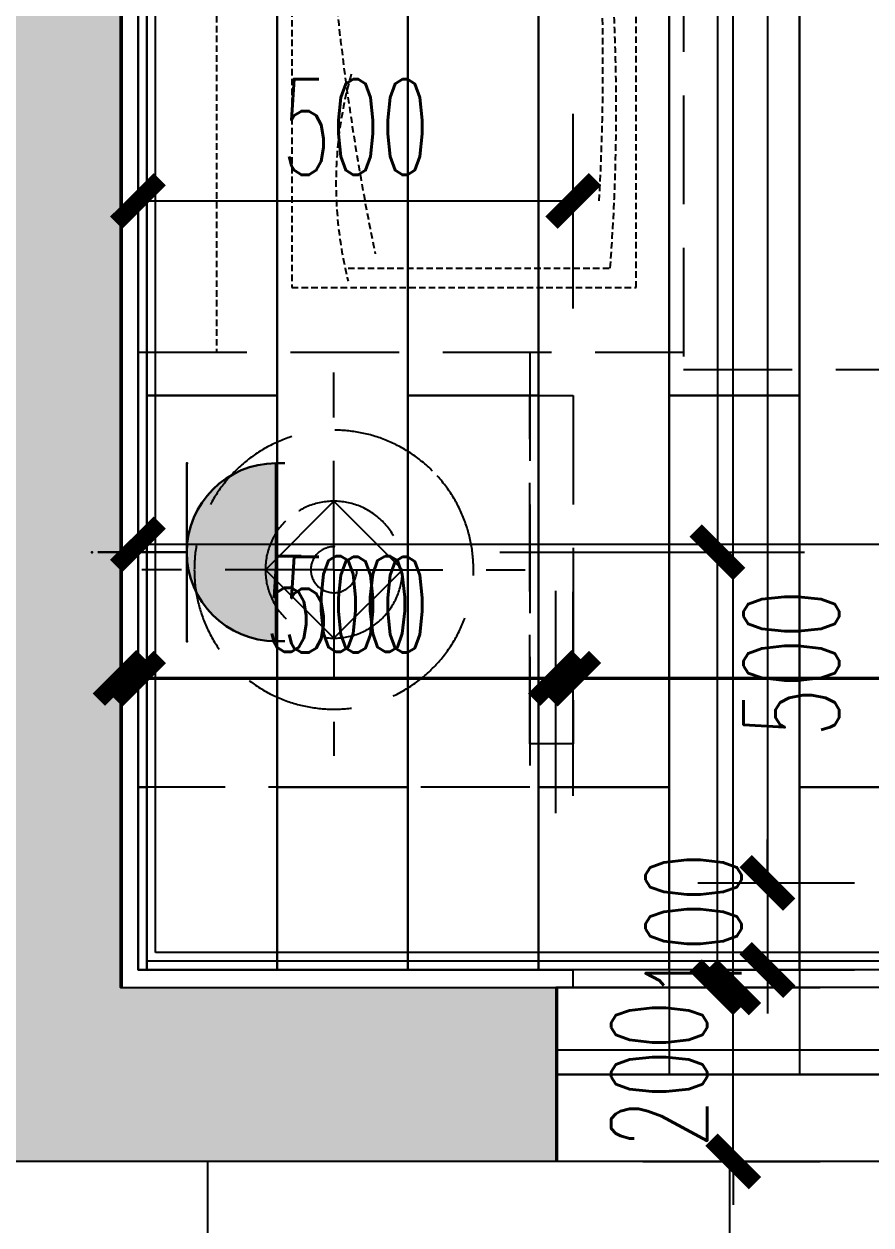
# Model space of a CAD drawing. Extents: x 184967 to 628822, y -100826 to 121332.
# Drawn here: x 398704 to 399677, y -24485 to -23105 of the extents above; entities that cross this region are included whole.
import ezdxf
from ezdxf.enums import TextEntityAlignment as Align
from ezdxf.xclip import XClip

# ---------------------------------------------------------------- set-up
doc = ezdxf.new("R2010")
doc.units = 0
doc.header["$MEASUREMENT"] = 0
doc.header["$XCLIPFRAME"] = 2
for name, pattern in [('__DASH', [0.35, 0.25, -0.1]), ('DASH', [0.35, 0.25, -0.1]), ('DASHED2', [0.375, 0.25, -0.125])]:
    doc.linetypes.add(name, pattern=pattern)
for name, color, linetype in [('0-地面', 251, 'Continuous'), ('0-天花造型', 55, 'Continuous'), ('0-活动家具', 55, 'Continuous'), ('0-装饰完成面', 47, 'Continuous'), ('column', 6, 'Continuous'), ('DIM-墙体定位', 146, 'Continuous'), ('DIM-完成面定位', 146, 'Continuous'), ('P11-平面门扇', 47, 'Continuous'), ('T03-天花造型', 30, 'Continuous'), ('WALL', 145, 'Continuous'), ('家具尺寸', 8, 'Continuous')]:
    doc.layers.add(name, color=color, linetype=linetype)
for name, color, linetype, lineweight in [('03-col-5F~23F$0$$0$COLU', 6, 'Continuous', 0), ('03-col-5F~23F$0$$0$COLU_HATCH', 251, 'Continuous', 0), ('4#6#-col-2F~31F$0$COLU_HATCH', 251, 'Continuous', 0), ('E-插座', 60, 'Continuous', 30)]:
    doc.layers.add(name, color=color, linetype=linetype, lineweight=lineweight)
doc.styles.add('_TCH_LABEL', font='COMPLEX', dxfattribs={"bigfont": 'GBCBIG'})
doc.styles.add('尺寸标注', font='txt.shx', dxfattribs={"width": 0.6, "height": 110})
doc.dimstyles.new('1-50', dxfattribs={"dimscale": 50, "dimtxt": 110, "dimasz": 1, "dimexe": 2, "dimexo": 2, "dimgap": 0.6, "dimtad": 1, "dimdec": 0, "dimrnd": 5, "dimtxsty": '尺寸标注', "dimblk": 'ARCHTICK', "dimcen": 2.5, "dimclrd": 251, "dimclre": 251, "dimclrt": 50, "dimadec": 0, "dimazin": 0, "dimtfac": 1, "dimtdec": 0, "dimtix": 1, "dimtmove": 2, "dimatfit": 3, "dimldrblk": 'DOT', "dimfxl": 1, "dimarcsym": 0})

# ---------------------------------------------------------------- blocks, each defined once
blk = doc.blocks.new('A$C70A37CD5')
at = {"color": 250, "linetype": 'DASHED2', "ltscale": 30}
for p, q in [((89.99999995483086, 0), (89.99999995483086, -1500)), ((176.5179708388168, -758.328534132801), (176.5179708395153, -1425.851404789602)), ((572.0555996068288, -1425.851404789602), (572.0555996068288, -758.3285341325682)), ((241.3340200281236, -1403.417497466085), (542.471648795763, -1403.417497466085)), ((176.5179708388168, -1425.851404789835), (572.0555996068288, -1425.851404789602))]:
    blk.add_line(p, q, dxfattribs=at)
at = {"linetype": 'DASH', "ltscale": 500}
for points in [[(1116.623463288357, 0.067716314617428), (1118.946480756858, 20.00000000023283), (626.4684990404639, 20.00000000023283), (626.4684990404639, -1519.999999999767), (939.4664493734017, -1519.999999999767)], [(626.4684990404639, 2.328306436538696e-10), (0, 0), (2.328306436538696e-10, -1500), (626.4684990404639, -1499.999999999767)]]:
    blk.add_lwpolyline(points, dxfattribs=at)
at = {"color": 250, "linetype": 'DASHED2', "ltscale": 30}
for centre, major_axis, ratio, start_param, end_param in [((1740.504653265583, -954.2789912771696), (-237.9725681578769, 2099.597091266456), 0.7190777569742254, 1.396320462281868, 1.696353867507483), ((-2308.81725684792, -1169.243534209541), (-95.75431300125048, 2841.335353367894), 0.9999999999855705, 4.623445093008373, 4.797915954469197), ((-1561.630602400517, -1220.740448034092), (5.255142683501085e-10, 2266.029989774985), 0.9315732325958896, 4.631685946096135, 4.79309201467374), ((1763.716899430205, -1322.482904649281), (-1536.265867721114, 23.32182197939743), 0.5434611248531196, -0.1430410313606401, 0.1430410313607702)]:
    blk.add_ellipse(centre, major_axis=major_axis, ratio=ratio, start_param=start_param, end_param=end_param, dxfattribs=at)
blk = doc.blocks.new('CTG')
at = {"color": 250, "linetype": 'DASH', "ltscale": 500}
for p, q in [((1599599.023498422, -1552240.778433566), (1599599.023498422, -1552020.182231938)), ((1599599.023498422, -1552162.066947831), (1599520.312012688, -1552240.778433566)), ((1599677.734984157, -1552240.778433566), (1599599.023498422, -1552162.066947831)), ((1599599.023498422, -1552240.778433566), (1599372.339264558, -1552240.778433566)), ((1599520.312012688, -1552240.778433566), (1599599.023498422, -1552319.489919301)), ((1599599.023498422, -1552240.778433566), (1599599.023498422, -1552460.658134645)), ((1599599.023498422, -1552319.489919301), (1599677.734984157, -1552240.778433566)), ((1599599.023498422, -1552240.778433566), (1599812.997915814, -1552240.778433566))]:
    blk.add_line(p, q, dxfattribs=at)
at = {"linetype": 'DASH', "ltscale": 500}
for points in [[(1599849.023498422, -1552465.778433566), (1599849.023498422, -1552015.778433566), (1599349.023498422, -1552015.778433566), (1599349.023498422, -1552465.778433566)], [(1599399.023498422, -1552465.778433566), (1599399.023498422, -1552515.778433566), (1599799.023498422, -1552515.778433566), (1599799.023498422, -1552465.778433566)]]:
    blk.add_lwpolyline(points, close=True, dxfattribs=at)
at = {"color": 250, "linetype": 'DASH', "ltscale": 500}
for major_axis, ratio, start_param, end_param in [((-113.3701593211881, -113.3701593211881), 0.9999999999993581, 3.141592653589664, 9.424777960769251), ((-55.65742532045987, 55.65742532045989), 0.9999999999969932, 4.71238898038482, 10.99557428756441), ((-26.4394873578456, -1.388866266762292), 0.9999999999757856, 4.701327179111829, 10.98451248629141)]:
    blk.add_ellipse((1599599.023498422, -1552240.778433566), major_axis=major_axis, ratio=ratio, start_param=start_param, end_param=end_param, dxfattribs=at)
blk = doc.blocks.new('*U913')
h = blk.add_hatch(color=256)
edge = h.paths.add_edge_path()
edge.add_ellipse((117.692261023738, 211.010664521014), major_axis=(72.28993609263809, 72.2899360926381), ratio=0.9999999999998557, start_angle=134.9999999999959, end_angle=224.9996776147957)
edge.add_line((117.6916857887234, 108.7772564773466), (117.6928362587226, 108.7772564773466))
edge.add_ellipse((117.692261023738, 211.010664521014), major_axis=(72.28993609263809, 72.2899360926381), ratio=0.9999999999998557, start_angle=225.000322385196, end_angle=314.9999999999959)
edge.add_line((219.9256690690237, 211.010664521014), (15.45885297845223, 211.010664521014))
for p, q in [((15.45885297687346, 221.2340053252292), (15.45885297687346, 211.010664521014)), ((219.9256690706025, 221.2340053252292), (219.9256690706025, 211.010664521014)), ((219.9256690706025, 211.010664521014), (15.45885297687346, 211.010664521014)), ((15.45885297687346, 108.7772564773466), (219.9256690706025, 108.7772564773466)), ((117.692261023738, 108.7772564773466), (117.692261023738, 6.543848433653466))]:
    blk.add_line(p, q)
at = {"extrusion": (0, 0, -1)}
blk.add_ellipse((117.692261023738, 211.010664521014), major_axis=(72.28993609263809, 72.2899360926381), ratio=0.9999999999998557, start_param=0.7853981633975202, end_param=3.926990816987313, dxfattribs=at)
for p in [(15.45885297687346, 108.7772564773466), (219.9256690706025, 108.7772564773466), (117.692261023738, 0.0002235690571978921)]:
    blk.add_point(p)
at = {"style": '_TCH_LABEL', "text_generation_flag": 4}
blk.add_text('P', height=0.004089336318310933, dxfattribs=at).set_placement((117.6802636327775, 0.004073607324016848))
at = {"style": '_TCH_LABEL'}
blk.add_attdef('B', text='', height=84.06593068615378, dxfattribs=at).set_placement((174.5899560559046, 51.23559392852962), align=Align.MIDDLE)
blk = doc.blocks.new('_ArchTick')
at = {"color": 0, "linetype": 'ByBlock', "const_width": 0.4}
blk.add_lwpolyline([(-0.5, -0.5), (0.5, 0.5)], dxfattribs=at)
blk = doc.blocks.new('*D1190')
at = {"layer": 'Defpoints', "color": 0, "transparency": 16777216}
for p in [(398839.1682120013, -21712.19105588389), (398839.5918295906, -23712.19105588366), (399500.2464896111, -23712.19105588366)]:
    blk.add_point(p, dxfattribs=at)
at = {"layer": 'E-插座', "color": 251, "lineweight": -2, "transparency": 16777216}
for p, q in [((399250.2464896111, -21712.19105588389), (399600.2464896111, -21712.19105588389)), ((399500.2464896111, -21712.19105588389), (399500.2464896111, -23712.19105588366)), ((399250.2464896111, -23712.19105588366), (399600.2464896111, -23712.19105588366))]:
    blk.add_line(p, q, dxfattribs=at)
at = {"layer": 'E-插座', "color": 251, "lineweight": -2, "transparency": 16777216, "xscale": 50, "yscale": 50, "zscale": 50}
for p, rotation in [((399500.2464896111, -21712.19105588389), 90), ((399500.2464896111, -23712.19105588366), 270)]:
    blk.add_blockref('_ArchTick', p, dxfattribs=dict(at, rotation=rotation))
at = {"layer": 'E-插座', "color": 50, "transparency": 16777216, "insert": (399415.246489611, -22712.19105588388), "char_height": 110, "attachment_point": 5, "rotation": 90, "style": '尺寸标注'}
blk.add_mtext('2000', dxfattribs=at)
blk = doc.blocks.new('_Dot')
at = {"color": 0, "linetype": 'ByBlock', "lineweight": -2}
blk.add_line((-0.5, 0), (-1, 0), dxfattribs=at)
at = {"color": 0, "linetype": 'ByBlock', "const_width": 0.5}
blk.add_lwpolyline([(-0.25, 0, 1), (0.25, 0, 1)], format="xyb", close=True, dxfattribs=at)
blk = doc.blocks.new('*D1191')
at = {"layer": 'Defpoints', "color": 0, "transparency": 16777216}
for p in [(398839.5918295906, -23712.19105588366), (399500.2464896111, -23712.19105588366), (398814.6391263082, -24212.19105586565)]:
    blk.add_point(p, dxfattribs=at)
at = {"layer": 'E-插座', "color": 251, "lineweight": -2, "transparency": 16777216}
for p, q in [((399250.2464896111, -23712.19105588366), (399600.2464896111, -23712.19105588366)), ((399500.2464896111, -24212.19105586565), (399500.2464896111, -23712.19105588366)), ((399250.2464896111, -24212.19105586565), (399600.2464896111, -24212.19105586565))]:
    blk.add_line(p, q, dxfattribs=at)
at = {"layer": 'E-插座', "color": 251, "lineweight": -2, "transparency": 16777216, "xscale": 50, "yscale": 50, "zscale": 50}
for p, rotation in [((399500.2464896111, -23712.19105588366), 90), ((399500.2464896111, -24212.19105586565), 270)]:
    blk.add_blockref('_ArchTick', p, dxfattribs=dict(at, rotation=rotation))
at = {"layer": 'E-插座', "color": 50, "transparency": 16777216, "insert": (399585.2464896106, -23839.69105589296), "char_height": 110, "attachment_point": 5, "rotation": 90, "style": '尺寸标注'}
blk.add_mtext('500', dxfattribs=at)
blk = doc.blocks.new('*D1383')
at = {"layer": 'Defpoints', "color": 0, "linetype": 'ByBlock', "transparency": 16777216}
for p in [(398214.6391261903, -24412.19105603069), (399314.6392306823, -24412.19067429487), (399314.6392306823, -24726)]:
    blk.add_point(p, dxfattribs=at)
at = {"layer": 'DIM-墙体定位', "color": 251, "lineweight": -2, "transparency": 16777216}
for p, q in [((398214.6391261903, -24512.19105603069), (398214.6391261903, -24826)), ((399314.6392306823, -24512.19067429487), (399314.6392306823, -24826)), ((398214.6391261903, -24726), (399314.6392306823, -24726))]:
    blk.add_line(p, q, dxfattribs=at)
at = {"layer": 'DIM-墙体定位', "color": 251, "linetype": 'ByBlock', "lineweight": -2, "transparency": 16777216, "xscale": 50, "yscale": 50, "zscale": 50, "rotation": 180}
blk.add_blockref('_ArchTick', (398214.6391261903, -24726), dxfattribs=at)
at = {"layer": 'DIM-墙体定位', "color": 251, "linetype": 'ByBlock', "lineweight": -2, "transparency": 16777216, "xscale": 50, "yscale": 50, "zscale": 50}
blk.add_blockref('_ArchTick', (399314.6392306823, -24726), dxfattribs=at)
at = {"layer": 'DIM-墙体定位', "color": 50, "linetype": 'ByBlock', "transparency": 16777216, "insert": (398764.6391784363, -24641), "char_height": 110, "attachment_point": 5, "style": '尺寸标注'}
blk.add_mtext('1100', dxfattribs=at)
blk = doc.blocks.new('*D1384')
at = {"layer": 'Defpoints', "color": 0, "linetype": 'ByBlock', "transparency": 16777216}
for p in [(399314.6392306823, -24412.19067429487), (401114.6391264262, -24412.19105603418), (401114.6391264262, -24726)]:
    blk.add_point(p, dxfattribs=at)
at = {"layer": 'DIM-墙体定位', "color": 251, "lineweight": -2, "transparency": 16777216}
for p, q in [((399314.6392306823, -24512.19067429487), (399314.6392306823, -24826)), ((401114.6391264262, -24512.19105603418), (401114.6391264262, -24826)), ((399314.6392306823, -24726), (401114.6391264262, -24726))]:
    blk.add_line(p, q, dxfattribs=at)
at = {"layer": 'DIM-墙体定位', "color": 251, "linetype": 'ByBlock', "lineweight": -2, "transparency": 16777216, "xscale": 50, "yscale": 50, "zscale": 50, "rotation": 180}
blk.add_blockref('_ArchTick', (399314.6392306823, -24726), dxfattribs=at)
at = {"layer": 'DIM-墙体定位', "color": 251, "linetype": 'ByBlock', "lineweight": -2, "transparency": 16777216, "xscale": 50, "yscale": 50, "zscale": 50}
blk.add_blockref('_ArchTick', (401114.6391264262, -24726), dxfattribs=at)
at = {"layer": 'DIM-墙体定位', "color": 50, "linetype": 'ByBlock', "transparency": 16777216, "insert": (400214.6391785543, -24641), "char_height": 110, "attachment_point": 5, "style": '尺寸标注'}
blk.add_mtext('1800', dxfattribs=at)
blk = doc.blocks.new('*D1454')
at = {"layer": 'Defpoints', "color": 0, "linetype": 'ByBlock', "transparency": 16777216}
for p in [(399314.6391264265, -24212.19105568702), (399518.2783581194, -24212.19105568702), (399314.6392306827, -24412.19105602767)]:
    blk.add_point(p, dxfattribs=at)
at = {"layer": 'DIM-墙体定位', "color": 251, "lineweight": -2, "transparency": 16777216}
for p, q in [((399518.2783581194, -24212.19105568702), (399518.2783581194, -24162.19105568702)), ((399414.6391264265, -24212.19105568702), (399618.2783581194, -24212.19105568702)), ((399518.2783581194, -24412.19105602767), (399518.2783581194, -24212.19105568702)), ((399414.6392306827, -24412.19105602767), (399618.2783581194, -24412.19105602767)), ((399518.2783581194, -24412.19105602767), (399518.2783581194, -24462.19105602767))]:
    blk.add_line(p, q, dxfattribs=at)
at = {"layer": 'DIM-墙体定位', "color": 251, "linetype": 'ByBlock', "lineweight": -2, "transparency": 16777216, "xscale": 50, "yscale": 50, "zscale": 50}
for p, rotation in [((399518.2783581194, -24212.19105568702), 270), ((399518.2783581194, -24412.19105602767), 90)]:
    blk.add_blockref('_ArchTick', p, dxfattribs=dict(at, rotation=rotation))
at = {"layer": 'DIM-墙体定位', "color": 50, "linetype": 'ByBlock', "transparency": 16777216, "insert": (399433.2783581193, -24312.19105585745), "char_height": 110, "attachment_point": 5, "rotation": 90, "style": '尺寸标注'}
blk.add_mtext('200', dxfattribs=at)
blk = doc.blocks.new('*D1455')
at = {"layer": 'Defpoints', "color": 0, "linetype": 'ByBlock', "transparency": 16777216}
for p in [(399314.639126574, -20812.18940217562), (399518.2783581194, -20812.18940217562), (399314.6391264265, -24212.19105568702)]:
    blk.add_point(p, dxfattribs=at)
at = {"layer": 'DIM-墙体定位', "color": 251, "lineweight": -2, "transparency": 16777216}
for p, q in [((399414.639126574, -20812.18940217562), (399618.2783581194, -20812.18940217562)), ((399518.2783581194, -24212.19105568702), (399518.2783581194, -20812.18940217562)), ((399414.6391264265, -24212.19105568702), (399618.2783581194, -24212.19105568702))]:
    blk.add_line(p, q, dxfattribs=at)
at = {"layer": 'DIM-墙体定位', "color": 251, "linetype": 'ByBlock', "lineweight": -2, "transparency": 16777216, "xscale": 50, "yscale": 50, "zscale": 50}
for p, rotation in [((399518.2783581194, -20812.18940217562), 90), ((399518.2783581194, -24212.19105568702), 270)]:
    blk.add_blockref('_ArchTick', p, dxfattribs=dict(at, rotation=rotation))
at = {"layer": 'DIM-墙体定位', "color": 50, "linetype": 'ByBlock', "transparency": 16777216, "insert": (399433.2783581193, -22512.19022893143), "char_height": 110, "attachment_point": 5, "rotation": 90, "style": '尺寸标注'}
blk.add_mtext('3400', dxfattribs=at)
blk = doc.blocks.new('*D1457')
at = {"layer": 'Defpoints', "color": 0, "linetype": 'ByBlock', "transparency": 16777216}
for p in [(399314.6391265727, -23856.5), (399314.6391265727, -24112.19105588796), (401114.6392305304, -24112.1910559024)]:
    blk.add_point(p, dxfattribs=at)
at = {"layer": 'DIM-墙体定位', "color": 251, "lineweight": -2, "transparency": 16777216}
for p, q in [((399314.6391265727, -24012.19105588796), (399314.6391265727, -23756.5)), ((401114.6392305304, -24012.1910559024), (401114.6392305304, -23756.5)), ((401114.6392305304, -23856.5), (399314.6391265727, -23856.5))]:
    blk.add_line(p, q, dxfattribs=at)
at = {"layer": 'DIM-墙体定位', "color": 251, "linetype": 'ByBlock', "lineweight": -2, "transparency": 16777216, "xscale": 50, "yscale": 50, "zscale": 50, "rotation": 180}
blk.add_blockref('_ArchTick', (399314.6391265727, -23856.5), dxfattribs=at)
at = {"layer": 'DIM-墙体定位', "color": 251, "linetype": 'ByBlock', "lineweight": -2, "transparency": 16777216, "xscale": 50, "yscale": 50, "zscale": 50}
blk.add_blockref('_ArchTick', (401114.6392305304, -23856.5), dxfattribs=at)
at = {"layer": 'DIM-墙体定位', "color": 50, "linetype": 'ByBlock', "transparency": 16777216, "insert": (400214.6391785516, -23771.5), "char_height": 110, "attachment_point": 5, "style": '尺寸标注'}
blk.add_mtext('1800', dxfattribs=at)
blk = doc.blocks.new('*D1458')
at = {"layer": 'Defpoints', "color": 0, "linetype": 'ByBlock', "transparency": 16777216}
for p in [(398814.6391265732, -23856.5), (398814.6391265732, -24112.19103964468), (399314.6391265727, -24112.19105588796)]:
    blk.add_point(p, dxfattribs=at)
at = {"layer": 'DIM-墙体定位', "color": 251, "lineweight": -2, "transparency": 16777216}
for p, q in [((398814.6391265732, -24012.19103964468), (398814.6391265732, -23756.5)), ((399314.6391265727, -24012.19105588796), (399314.6391265727, -23756.5)), ((399314.6391265727, -23856.5), (398814.6391265732, -23856.5))]:
    blk.add_line(p, q, dxfattribs=at)
at = {"layer": 'DIM-墙体定位', "color": 251, "linetype": 'ByBlock', "lineweight": -2, "transparency": 16777216, "xscale": 50, "yscale": 50, "zscale": 50, "rotation": 180}
blk.add_blockref('_ArchTick', (398814.6391265732, -23856.5), dxfattribs=at)
at = {"layer": 'DIM-墙体定位', "color": 251, "linetype": 'ByBlock', "lineweight": -2, "transparency": 16777216, "xscale": 50, "yscale": 50, "zscale": 50}
blk.add_blockref('_ArchTick', (399314.6391265727, -23856.5), dxfattribs=at)
at = {"layer": 'DIM-墙体定位', "color": 50, "linetype": 'ByBlock', "transparency": 16777216, "insert": (399064.6391265729, -23771.5), "char_height": 110, "attachment_point": 5, "style": '尺寸标注'}
blk.add_mtext('500', dxfattribs=at)
blk = doc.blocks.new('*D1540')
at = {"layer": 'Defpoints', "color": 0, "linetype": 'ByBlock', "transparency": 16777216}
for p in [(399377.6391263082, -20932.19105586564), (399377.6391263082, -24092.19105591684), (399557.7783581194, -24092.19105591684)]:
    blk.add_point(p, dxfattribs=at)
at = {"layer": 'DIM-完成面定位', "color": 251, "lineweight": -2, "transparency": 16777216}
for p, q in [((399477.6391263082, -20932.19105586564), (399657.7783581194, -20932.19105586564)), ((399557.7783581194, -20932.19105586564), (399557.7783581194, -24092.19105591684)), ((399477.6391263082, -24092.19105591684), (399657.7783581194, -24092.19105591684))]:
    blk.add_line(p, q, dxfattribs=at)
at = {"layer": 'DIM-完成面定位', "color": 251, "linetype": 'ByBlock', "lineweight": -2, "transparency": 16777216, "xscale": 50, "yscale": 50, "zscale": 50}
for p, rotation in [((399557.7783581194, -20932.19105586564), 90), ((399557.7783581194, -24092.19105591684), 270)]:
    blk.add_blockref('_ArchTick', p, dxfattribs=dict(at, rotation=rotation))
at = {"layer": 'DIM-完成面定位', "color": 50, "linetype": 'ByBlock', "transparency": 16777216, "insert": (399472.7783581193, -22512.19105589135), "char_height": 110, "attachment_point": 5, "rotation": 90, "style": '尺寸标注'}
blk.add_mtext('3160', dxfattribs=at)
blk = doc.blocks.new('*D1541')
at = {"layer": 'Defpoints', "color": 0, "linetype": 'ByBlock', "transparency": 16777216}
for p in [(399334.6391264262, -23857.5), (398834.639126308, -24092.19088934122), (399334.6391264262, -24092.19088934122)]:
    blk.add_point(p, dxfattribs=at)
at = {"layer": 'DIM-完成面定位', "color": 251, "lineweight": -2, "transparency": 16777216}
for p, q in [((398834.639126308, -23992.19088934122), (398834.639126308, -23757.5)), ((399334.6391264262, -23992.19088934122), (399334.6391264262, -23757.5)), ((398834.639126308, -23857.5), (399334.6391264262, -23857.5))]:
    blk.add_line(p, q, dxfattribs=at)
at = {"layer": 'DIM-完成面定位', "color": 251, "linetype": 'ByBlock', "lineweight": -2, "transparency": 16777216, "xscale": 50, "yscale": 50, "zscale": 50, "rotation": 180}
blk.add_blockref('_ArchTick', (398834.639126308, -23857.5), dxfattribs=at)
at = {"layer": 'DIM-完成面定位', "color": 251, "linetype": 'ByBlock', "lineweight": -2, "transparency": 16777216, "xscale": 50, "yscale": 50, "zscale": 50}
blk.add_blockref('_ArchTick', (399334.6391264262, -23857.5), dxfattribs=at)
at = {"layer": 'DIM-完成面定位', "color": 50, "linetype": 'ByBlock', "transparency": 16777216, "insert": (399084.6391263671, -23772.5), "char_height": 110, "attachment_point": 5, "style": '尺寸标注'}
blk.add_mtext('500', dxfattribs=at)
blk = doc.blocks.new('*D1542')
at = {"layer": 'Defpoints', "color": 0, "linetype": 'ByBlock', "transparency": 16777216}
for p in [(401094.6392513512, -23857.5), (399334.6391264262, -24092.19088934122), (401094.6392513512, -24092.19105591683)]:
    blk.add_point(p, dxfattribs=at)
at = {"layer": 'DIM-完成面定位', "color": 251, "lineweight": -2, "transparency": 16777216}
for p, q in [((399334.6391264262, -23992.19088934122), (399334.6391264262, -23757.5)), ((401094.6392513512, -23992.19105591683), (401094.6392513512, -23757.5)), ((399334.6391264262, -23857.5), (401094.6392513512, -23857.5))]:
    blk.add_line(p, q, dxfattribs=at)
at = {"layer": 'DIM-完成面定位', "color": 251, "linetype": 'ByBlock', "lineweight": -2, "transparency": 16777216, "xscale": 50, "yscale": 50, "zscale": 50, "rotation": 180}
blk.add_blockref('_ArchTick', (399334.6391264262, -23857.5), dxfattribs=at)
at = {"layer": 'DIM-完成面定位', "color": 251, "linetype": 'ByBlock', "lineweight": -2, "transparency": 16777216, "xscale": 50, "yscale": 50, "zscale": 50}
blk.add_blockref('_ArchTick', (401094.6392513512, -23857.5), dxfattribs=at)
at = {"layer": 'DIM-完成面定位', "color": 50, "linetype": 'ByBlock', "transparency": 16777216, "insert": (400214.6391888887, -23772.5), "char_height": 110, "attachment_point": 5, "style": '尺寸标注'}
blk.add_mtext('1760', dxfattribs=at)
blk = doc.blocks.new('*D1545')
at = {"layer": 'Defpoints', "color": 0, "linetype": 'ByBlock', "transparency": 16777216}
for p in [(399377.6391263082, -24092.19105591684), (399377.6391263082, -24192.19105586565), (399557.7783581194, -24192.19105586565)]:
    blk.add_point(p, dxfattribs=at)
at = {"layer": 'DIM-完成面定位', "color": 251, "lineweight": -2, "transparency": 16777216}
for p, q in [((399557.7783581194, -24092.19105591684), (399557.7783581194, -24042.19105591684)), ((399477.6391263082, -24092.19105591684), (399657.7783581194, -24092.19105591684)), ((399557.7783581194, -24092.19105591684), (399557.7783581194, -24192.19105586565)), ((399477.6391263082, -24192.19105586565), (399657.7783581194, -24192.19105586565)), ((399557.7783581194, -24192.19105586565), (399557.7783581194, -24242.19105586565))]:
    blk.add_line(p, q, dxfattribs=at)
at = {"layer": 'DIM-完成面定位', "color": 251, "linetype": 'ByBlock', "lineweight": -2, "transparency": 16777216, "xscale": 50, "yscale": 50, "zscale": 50}
for p, rotation in [((399557.7783581194, -24092.19105591684), 270), ((399557.7783581194, -24192.19105586565), 90)]:
    blk.add_blockref('_ArchTick', p, dxfattribs=dict(at, rotation=rotation))
at = {"layer": 'DIM-完成面定位', "color": 50, "linetype": 'ByBlock', "transparency": 16777216, "insert": (399472.7783581193, -24142.19105589136), "char_height": 110, "attachment_point": 5, "rotation": 90, "style": '尺寸标注'}
blk.add_mtext('100', dxfattribs=at)
blk = doc.blocks.new('*D1623')
at = {"layer": 'Defpoints', "color": 0, "linetype": 'ByBlock', "transparency": 16777216}
for p in [(398834.6391714637, -23482.191055884), (400834.6391713615, -23482.19105588353), (400834.6391713615, -23703)]:
    blk.add_point(p, dxfattribs=at)
at = {"layer": '家具尺寸', "color": 251, "lineweight": -2, "transparency": 16777216}
for p, q in [((398834.6391714637, -23582.191055884), (398834.6391714637, -23803)), ((400834.6391713615, -23582.19105588353), (400834.6391713615, -23803)), ((398834.6391714637, -23703), (400834.6391713615, -23703))]:
    blk.add_line(p, q, dxfattribs=at)
at = {"layer": '家具尺寸', "color": 251, "linetype": 'ByBlock', "lineweight": -2, "transparency": 16777216, "xscale": 50, "yscale": 50, "zscale": 50, "rotation": 180}
blk.add_blockref('_ArchTick', (398834.6391714637, -23703), dxfattribs=at)
at = {"layer": '家具尺寸', "color": 251, "linetype": 'ByBlock', "lineweight": -2, "transparency": 16777216, "xscale": 50, "yscale": 50, "zscale": 50}
blk.add_blockref('_ArchTick', (400834.6391713615, -23703), dxfattribs=at)
at = {"layer": '家具尺寸', "color": 50, "linetype": 'ByBlock', "transparency": 16777216, "insert": (399834.6391714126, -23618), "char_height": 110, "attachment_point": 5, "style": '尺寸标注'}
blk.add_mtext('2000', dxfattribs=at)
blk = doc.blocks.new('*D1624')
at = {"layer": 'Defpoints', "color": 0, "linetype": 'ByBlock', "transparency": 16777216}
for p in [(399334.6391714638, -23308.44511663668), (398834.6391714638, -23482.19105588412), (399334.6391714638, -23532.19105588365)]:
    blk.add_point(p, dxfattribs=at)
at = {"layer": '家具尺寸', "color": 251, "lineweight": -2, "transparency": 16777216}
for p, q in [((398834.6391714638, -23382.19105588412), (398834.6391714638, -23208.44511663668)), ((399334.6391714638, -23432.19105588365), (399334.6391714638, -23208.44511663668)), ((398834.6391714638, -23308.44511663668), (399334.6391714638, -23308.44511663668))]:
    blk.add_line(p, q, dxfattribs=at)
at = {"layer": '家具尺寸', "color": 251, "linetype": 'ByBlock', "lineweight": -2, "transparency": 16777216, "xscale": 50, "yscale": 50, "zscale": 50, "rotation": 180}
blk.add_blockref('_ArchTick', (398834.6391714638, -23308.44511663668), dxfattribs=at)
at = {"layer": '家具尺寸', "color": 251, "linetype": 'ByBlock', "lineweight": -2, "transparency": 16777216, "xscale": 50, "yscale": 50, "zscale": 50}
blk.add_blockref('_ArchTick', (399334.6391714638, -23308.44511663668), dxfattribs=at)
at = {"layer": '家具尺寸', "color": 50, "linetype": 'ByBlock', "transparency": 16777216, "insert": (399084.6391714638, -23223.44511663668), "char_height": 110, "attachment_point": 5, "style": '尺寸标注'}
blk.add_mtext('500', dxfattribs=at)
blk = doc.blocks.new('fgv')
at = {"layer": '0-天花造型', "color": 250, "linetype": 'ByBlock'}
for points in [[(399894.607185373, -20042.19165531409), (399894.607185373, -20942.19165531409), (400044.607185373, -20942.19165531409), (400044.607185373, -20042.19165531409)], [(400194.607185373, -20042.19165531409), (400194.607185373, -20942.19165531409), (400344.607185373, -20942.19165531409), (400344.607185373, -20042.19165531409)], [(400494.607185373, -20042.19165531409), (400494.607185373, -20942.19165531409), (400644.607185373, -20942.19165531409), (400644.607185373, -20042.19165531409)], [(400794.5970334269, -20042.19165531409), (400794.5970334269, -20942.19165531409), (400944.5970334269, -20942.19165531409), (400944.5970334269, -20042.19165531409)], [(400044.607185373, -20492.1916553457), (400044.607185373, -21392.1916553457), (400194.607185373, -21392.1916553457), (400194.607185373, -20492.1916553457)], [(400344.607185373, -20492.1916553457), (400344.607185373, -21392.1916553457), (400494.607185373, -21392.1916553457), (400494.607185373, -20492.1916553457)], [(400644.607185373, -20492.1916553457), (400644.607185373, -21392.1916553457), (400794.607185373, -21392.1916553457), (400794.607185373, -20492.1916553457)], [(399894.607185373, -20942.19165531409), (399894.607185373, -21842.19165531409), (400044.607185373, -21842.19165531409), (400044.607185373, -20942.19165531409)], [(400194.607185373, -20942.19165531409), (400194.607185373, -21842.19165531409), (400344.607185373, -21842.19165531409), (400344.607185373, -20942.19165531409)], [(400494.607185373, -20942.19165531409), (400494.607185373, -21842.19165531409), (400644.607185373, -21842.19165531409), (400644.607185373, -20942.19165531409)], [(400794.5970334269, -20942.19165531409), (400794.5970334269, -21842.19165531409), (400944.5970334269, -21842.19165531409), (400944.5970334269, -20942.19165531409)], [(400044.607185373, -21392.19165532989), (400044.607185373, -22292.19165532989), (400194.607185373, -22292.19165532989), (400194.607185373, -21392.19165532989)], [(400344.607185373, -21392.19165532989), (400344.607185373, -22292.19165532989), (400494.607185373, -22292.19165532989), (400494.607185373, -21392.19165532989)], [(400644.607185373, -21392.19165532989), (400644.607185373, -22292.19165532989), (400794.607185373, -22292.19165532989), (400794.607185373, -21392.19165532989)]]:
    blk.add_lwpolyline(points, close=True, dxfattribs=at)
blk = doc.blocks.new('A$C11023DE1')
at = {"layer": 'P11-平面门扇'}
for p, q in [((0.0001062343362718821, 199.9998202463576), (1800.000210338505, 199.9998204148978)), ((0.0001062530791386962, -0.0001797536424419377), (1800.000210357248, -0.0001795851021597628))]:
    blk.add_line(p, q, dxfattribs=at)
for points in [[(850.0001583051635, 127.9727687661725), (1800.000210357248, 127.9727687661725), (1800.000210357248, 99.9998204148942), (850.0001583051635, 99.9998204148942)], [(0.0001062530791386962, 72.02687206361588), (950.0001583051635, 72.02687206361588), (950.0001583051635, 99.9998204148942), (0.0001062530791386962, 99.9998204148942)]]:
    blk.add_lwpolyline(points, close=True, dxfattribs=at)
blk = doc.blocks.new('03-col-5F~23F')
at = {"layer": '03-col-5F~23F$0$$0$COLU_HATCH'}
blk.add_hatch(color=256, dxfattribs=at).paths.add_polyline_path([(17699.90377197368, -613.9250713128131), (17734.63340756681, -810.88662197534), (16651.34487910988, -1001.899617674062), (16616.61524343223, -804.9380666352808), (17010.53834481153, -735.4787954518106), (16402.76987923903, 2711.348366821418), (16599.73142983799, 2746.078002396971), (17207.4998954921, -700.749160279287)])
at = {"layer": '03-col-5F~23F$0$$0$COLU'}
blk.add_lwpolyline([(17699.90377197368, -613.9250713128131), (17734.63340756681, -810.88662197534), (16651.34487910988, -1001.899617674062), (16616.61524343223, -804.9380666352808), (17010.53834481153, -735.4787954518106), (16402.76987923903, 2711.348366821418), (16599.73142983799, 2746.078002396971), (17207.4998954921, -700.749160279287)], close=True, dxfattribs=at)

msp = doc.modelspace()

# ---------------------------------------------------------------- hatches: boundary and pattern name
at = {"layer": '4#6#-col-2F~31F$0$COLU_HATCH'}
msp.add_hatch(color=250, dxfattribs=at).paths.add_polyline_path([(398614.6392305174, -20712.19105608214), (398814.6393855967, -20712.18940217533), (398814.6393855967, -20912.18940217533), (398814.6392305302, -20912.19105608191), (398814.6391265798, -24212.19105571588), (399314.6391265793, -24212.19105568701), (399314.6392306825, -24412.19105602766), (398214.6392304953, -24412.19105603069), (398214.639126373, -24212.19105570145), (398614.6391265654, -24212.19105570145)])

# ---------------------------------------------------------------- linework, layer by layer
at = {"layer": '0-地面', "color": 250, "linetype": 'ByBlock'}
for p, q in [((401114.6392305304, -24312.19105596652), (399314.6391264262, -24312.19202758152)), ((398914.6391263181, -26062.1910556888), (398914.6391263181, -24412.19105602876)), ((399514.6391263181, -26062.19105568863), (399514.6391263181, -24412.19105600966))]:
    msp.add_line(p, q, dxfattribs=at)
for points in [[(399444.6492783041, -24192.5), (399444.6493424354, -24311.69111671194)], [(399594.639126358, -24192.5), (399594.6391904892, -24311.69111671194)], [(401114.6391264262, -24412.19105603418), (399314.6391264262, -24412.19105586564)]]:
    msp.add_lwpolyline(points, dxfattribs=at)
at = {"layer": '0-装饰完成面'}
for points in [[(400714.6391277233, -20812.18940217636), (400714.6391277233, -20832.18940217585), (398834.639126308, -20832.18940217585), (398834.6391263146, -24192.19105571588), (399334.6391264329, -24192.19105571588)], [(399334.6391264262, -24212.19123562115), (399334.6391264329, -24192.19105571588)], [(399334.6391264262, -24212.19123562115), (399314.6391618893, -24212.19124256179)]]:
    msp.add_lwpolyline(points, dxfattribs=at)
at = {"layer": 'T03-天花造型', "color": 8, "linetype": 'ByBlock'}
for p, q in [((401094.6391763962, -24192.19105586862), (399334.6391264329, -24192.19105528469)), ((401114.6391264262, -24412.19105586564), (399314.6392306829, -24412.19199279367))]:
    msp.add_line(p, q, dxfattribs=at)
for points in [[(399334.6391264262, -24192.19105591683), (398834.639126308, -24192.19105591683), (398834.639126308, -20832.19105586564), (401594.639126358, -20832.19105586564), (401594.639126358, -24192.19105591683), (401094.6392513512, -24192.19105591683)], [(398854.639126308, -24172.19105591683), (398854.639126308, -20852.19105586564), (401574.639126358, -20852.19105586564), (401574.639126358, -24172.19105591683), (401074.6391514112, -24172.19105591683)], [(401074.6391514112, -24172.19105591683), (401074.6391514112, -24172.19105591683), (399354.6391264262, -24172.19105591684), (399354.6391264262, -24172.19105591683), (398854.639126308, -24172.19105591683)]]:
    msp.add_lwpolyline(points, dxfattribs=at)
at = {"layer": 'T03-天花造型', "color": 250}
msp.add_lwpolyline([(398844.639126308, -24182.19105591683), (398844.639126308, -20842.19105586564), (401584.639126358, -20842.19105586564), (401584.639126358, -24182.19105591683), (401084.6392513512, -24182.19105591683), (399344.6391264262, -24182.19105591683), (399344.6391264262, -24182.19105591683), (398844.639126308, -24182.19105591683)], dxfattribs=at)
at = {"layer": 'WALL'}
for p, q in [((398814.639126308, -24212.19105586564), (398814.639126308, -20912.19105586564)), ((398814.639126308, -24212.19105586564), (399314.6391264262, -24212.19105586564)), ((399314.6391264262, -24212.19105586564), (399314.6391264262, -24412.19105586564)), ((398714.639126308, -24412.19105586564), (398214.6391261903, -24412.19105586564)), ((399314.6391264262, -24412.19105586564), (398714.639126308, -24412.19105586564))]:
    msp.add_line(p, q, dxfattribs=at)
msp.add_lwpolyline([(398614.6392305174, -20712.19105608214), (398814.6393855967, -20712.18940217533), (398814.6393855967, -20912.18940217533), (398814.6392305302, -20912.19105608191), (398814.6391265798, -24212.19105571588), (399314.6391265793, -24212.19105568701), (399314.6392306825, -24412.19105602766), (398214.6392304953, -24412.19105603069), (398214.639126373, -24212.19105570145), (398614.6391265654, -24212.19105570145), (398614.6392305174, -20712.19105608214)], dxfattribs=at)

# ---------------------------------------------------------------- block references
at = {"layer": '0-地面', "color": 250, "linetype": 'ByBlock'}
ref = msp.add_blockref('fgv', (-1199.957907068892, -44924.38271118283), dxfattribs=dict(at, xscale=-1, rotation=180))
XClip(ref).set_block_clipping_path([(400034.59703338344, -24092.191520555683), (402894.59703342675, -20732.191655466904)])
at = {"layer": '0-活动家具', "linetype": '__DASH', "ltscale": 0.4}
msp.add_blockref('A$C70A37CD5', (398834.6391714635, -21982.191055884), dxfattribs=at)
at = {"layer": '0-活动家具', "linetype": '__DASH', "ltscale": 0.4, "xscale": -1, "rotation": 90}
msp.add_blockref('CTG', (-1153181.139262103, 1575866.832442538), dxfattribs=at)
at = {"layer": 'column', "rotation": 349.9999999994567}
msp.add_blockref('03-col-5F~23F', (381991.9673926686, -20534.03670386244), dxfattribs=at)
at = {"layer": 'E-插座', "xscale": -1, "rotation": 270}
msp.add_blockref('*U913', (398781.9312771349, -23829.88331690739), dxfattribs=at)
at = {"layer": 'WALL', "color": 250, "linetype": 'ByBlock', "xscale": -1}
msp.add_blockref('A$C11023DE1', (401114.6391264262, -24412.19105603418), dxfattribs=at)

# ---------------------------------------------------------------- dimensions: what is measured, and where the dimension line sits
at = {"layer": 'DIM-墙体定位', "color": 55, "linetype": 'ByBlock'}
for base, p1, p2, angle, picture, middle in [((399518.2783581194, -20812.18940217562), (399314.6391264262, -24212.19105568701), (399314.6391265738, -20812.18940217561), 90, '*D1455', (399433.2783581193, -22512.19022893143)), ((398814.6391265732, -23856.5), (399314.6391265727, -24112.19105588796), (398814.6391265732, -24112.19103964468), 180, '*D1458', (399064.6391265729, -23771.5)), ((399314.6391265727, -23856.5), (401114.6392305304, -24112.1910559024), (399314.6391265727, -24112.19105588796), 180, '*D1457', (400214.6391785516, -23771.5)), ((399518.2783581194, -24212.19105568702), (399314.6392306825, -24412.19105602766), (399314.6391264262, -24212.19105568701), 90, '*D1454', (399433.2783581193, -24312.19105585745)), ((399314.6392306823, -24726), (398214.6391261903, -24412.19105603069), (399314.6392306823, -24412.19067429487), 180, '*D1383', (398764.6391784363, -24641)), ((401114.6391264262, -24726), (399314.6392306823, -24412.19067429487), (401114.6391264262, -24412.19105603418), 180, '*D1384', (400214.6391785543, -24641))]:
    dim = msp.add_linear_dim(base=base, p1=p1, p2=p2, angle=angle, dimstyle='1-50', override={"dimfxl": 5, "dimfxlon": 1}, dxfattribs=at)
    dim.commit()
    dim.dimension.update_dxf_attribs({"geometry": picture, "text_midpoint": middle})
at = {"layer": 'DIM-完成面定位', "linetype": 'ByBlock'}
for base, p1, p2, angle, picture, middle in [((399557.7783581194, -24092.19105591684), (399377.639126308, -20932.19105586563), (399377.639126308, -24092.19105591683), 90, '*D1540', (399472.7783581193, -22512.19105589135)), ((399334.6391264262, -23857.5), (398834.639126308, -24092.19088934122), (399334.6391264262, -24092.19088934122), 180, '*D1541', (399084.6391263671, -23772.5)), ((401094.6392513512, -23857.5), (399334.6391264262, -24092.19088934122), (401094.6392513512, -24092.19105591683), 180, '*D1542', (400214.6391888887, -23772.5)), ((399557.7783581194, -24192.19105586565), (399377.639126308, -24092.19105591683), (399377.639126308, -24192.19105586564), 90, '*D1545', (399472.7783581193, -24142.19105589136))]:
    dim = msp.add_linear_dim(base=base, p1=p1, p2=p2, angle=angle, dimstyle='1-50', override={"dimfxl": 5, "dimfxlon": 1}, dxfattribs=at)
    dim.commit()
    dim.dimension.update_dxf_attribs({"geometry": picture, "text_midpoint": middle})
at = {"layer": 'E-插座'}
dim = msp.add_linear_dim(base=(399500.2464896111, -23712.19105588366), p1=(398839.1682120011, -21712.19105588388), p2=(398839.5918295904, -23712.19105588365), angle=90, dimstyle='1-50', override={"dimfxl": 5, "dimfxlon": 1}, dxfattribs=at)
dim.commit()
dim.dimension.update_dxf_attribs({"geometry": '*D1190', "text_midpoint": (399415.246489611, -22712.19105588388)})
dim = msp.add_linear_dim(base=(399500.2464896111, -23712.19105588366), p1=(398814.639126308, -24212.19105586564), p2=(398839.5918295904, -23712.19105588365), angle=90, dimstyle='1-50', override={"dimfxl": 5, "dimfxlon": 1}, dxfattribs=at)
dim.commit()
dim.dimension.update_dxf_attribs({"geometry": '*D1191', "text_midpoint": (399585.2464896106, -23839.69105589296), "dimtype": 160})
at = {"layer": '家具尺寸', "linetype": 'ByBlock'}
for base, p1, p2, picture, middle in [((399334.6391714638, -23308.44511663668), (398834.6391714638, -23482.19105588412), (399334.6391714638, -23532.19105588365), '*D1624', (399084.6391714638, -23223.44511663668)), ((400834.6391713615, -23703), (398834.6391714637, -23482.191055884), (400834.6391713615, -23482.19105588353), '*D1623', (399834.6391714126, -23618))]:
    dim = msp.add_linear_dim(base=base, p1=p1, p2=p2, angle=180, dimstyle='1-50', override={"dimfxl": 5, "dimfxlon": 1}, dxfattribs=at)
    dim.commit()
    dim.dimension.update_dxf_attribs({"geometry": picture, "text_midpoint": middle})

doc.saveas('drawing.dxf')
